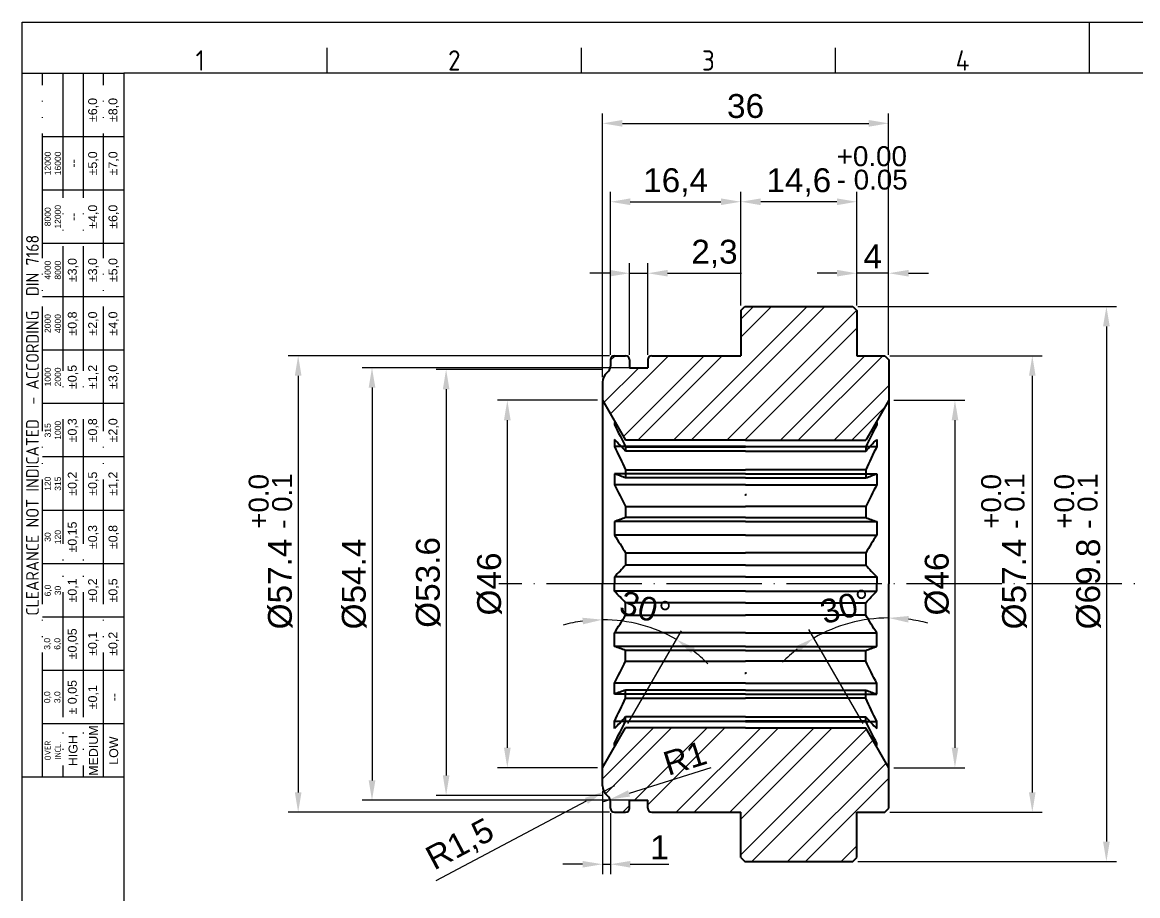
# Model space of a CAD drawing. Header units: millimetres. Extents: x 2521 to 2789, y 1164 to 1354.
# Drawn here: x 2520.6 to 2660.9, y 1244.3 to 1354.2 of the extents above; entities that cross this region are included whole.
import ezdxf
from ezdxf.enums import TextEntityAlignment as Align

# ---------------------------------------------------------------- set-up
doc = ezdxf.new("R2010")
doc.units = ezdxf.units.MM
doc.linetypes.add('ACAD_ISO04W100', pattern=[30, 24, -3, 0, -3])
doc.linetypes.add('ACAD_ISO05W100', pattern=[33, 24, -3, 0, -3, 0, -3])
for name, color, linetype, lineweight in [('AM_0', 7, 'Continuous', 40), ('AM_4', 1, 'ACAD_ISO04W100', 25), ('AM_5', 3, 'Continuous', 25), ('AM_BOR', 2, 'ACAD_ISO05W100', 35)]:
    doc.layers.add(name, color=color, linetype=linetype, lineweight=lineweight)
doc.styles.add('ACISOTS', font='isocp.shx', dxfattribs={"height": 1})
doc.styles.get("Standard").update_dxf_attribs({"font": 'arial.ttf'})
doc.dimstyles.new('ISO-25', dxfattribs={"dimtxt": 3, "dimasz": 2.5, "dimexe": 1.25, "dimexo": 0.625, "dimtad": 1, "dimtxsty": 'Standard', "dimcen": 2.5, "dimadec": 0, "dimazin": 0, "dimtfac": 1, "dimtmove": 0, "dimatfit": 3, "dimfxl": 1, "dimarcsym": 0})

# ---------------------------------------------------------------- blocks, each defined once
blk = doc.blocks.new('A3 ZTL')
for p, q in [((19.57, 280.82), (19.57, 9.78)), ((401.17, 280.82), (19.57, 280.82))]:
    blk.add_line(p, q)
at = {"layer": 'AM_BOR', "color": 135, "linetype": 'Continuous', "lineweight": 25}
for p, q in [((0, 0), (0, 290.61)), ((0, 290.61), (410.96, 290.61))]:
    blk.add_line(p, q, dxfattribs=at)
at = {"layer": 'AM_BOR', "color": 135, "lineweight": 25}
for p, q in [((205.48, 280.82), (205.48, 290.61)), ((58.71, 280.82), (58.71, 285.71)), ((107.63, 280.82), (107.63, 285.71)), ((156.56, 280.82), (156.56, 285.71)), ((3.91, 145.3), (3.91, 280.82)), ((7.83, 280.82), (7.83, 145.3)), ((11.74, 280.82), (11.74, 145.3)), ((15.66, 145.3), (15.66, 280.82)), ((19.57, 268.59), (3.91, 268.59)), ((19.57, 258.32), (3.91, 258.32)), ((19.57, 248.04), (3.91, 248.04)), ((19.57, 237.77), (3.91, 237.77)), ((19.57, 227.5), (3.91, 227.5)), ((19.57, 217.22), (3.91, 217.22)), ((19.57, 206.95), (3.91, 206.95)), ((19.57, 196.67), (3.91, 196.67)), ((19.57, 186.4), (3.91, 186.4)), ((19.57, 176.13), (3.91, 176.13)), ((19.57, 165.85), (3.91, 165.85)), ((19.57, 155.58), (3.91, 155.58))]:
    blk.add_line(p, q, dxfattribs=at)
blk.add_lwpolyline([(19.57, 145.3), (0, 145.3), (0, 280.82), (19.57, 280.82)], close=True, dxfattribs=at)
at = {"layer": 'AM_BOR', "color": 135, "lineweight": 25, "style": 'ACISOTS'}
for s, p in [('1', (34.25, 283.27)), ('2', (83.17, 283.27)), ('3', (132.09, 283.27)), ('4', (181.02, 283.27))]:
    blk.add_text(s, height=3.91, dxfattribs=at).set_placement(p, align=Align.MIDDLE)
at = {"layer": 'AM_BOR', "color": 135, "lineweight": 25, "attachment_point": 5, "rotation": 90}
for s, insert, char_height, width in [('±6,0', (13.7, 273.73), 1.712, 10.274), ('±8,0', (17.61, 273.73), 1.712, 10.274), ('12000\\P16000', (5.87, 263.45), 1.174, 10.274), ('--', (9.78, 263.45), 1.712, 10.274), ('±5,0', (13.7, 263.45), 1.712, 10.274), ('±7,0', (17.61, 263.45), 1.712, 10.274), ('8000\\P12000', (5.87, 253.18), 1.174, 10.274), ('--', (9.78, 253.18), 1.712, 10.274), ('±4,0', (13.7, 253.18), 1.712, 10.274), ('±6,0', (17.61, 253.18), 1.712, 10.274), ('{\\Fisocp.shx|c0;CLEARANCE NOT INDICATED  - ACCORDING  DIN 7168}', (1.96, 213.06), 2.4462, 135.5186), ('±3,0', (9.78, 242.91), 1.712, 10.274), ('±3,0', (13.7, 242.91), 1.712, 10.274), ('±5,0', (17.61, 242.91), 1.712, 10.274), ('4000\\P8000', (5.87, 242.91), 1.174, 10.274), ('2000\\P4000', (5.87, 232.63), 1.174, 10.274), ('±0,8', (9.78, 232.63), 1.712, 10.274), ('±2,0', (13.7, 232.63), 1.712, 10.274), ('±4,0', (17.61, 232.63), 1.712, 10.274), ('1000\\P2000', (5.87, 222.36), 1.174, 10.274), ('±0,5', (9.78, 222.36), 1.712, 10.274), ('±1,2', (13.7, 222.36), 1.712, 10.274), ('±3,0', (17.61, 222.36), 1.712, 10.274), ('315\\P1000', (5.87, 212.08), 1.174, 10.274), ('±0,3', (9.78, 212.08), 1.712, 10.274), ('±0,8', (13.7, 212.08), 1.712, 10.274), ('±2,0', (17.61, 212.08), 1.712, 10.274), ('±0,2', (9.78, 201.81), 1.712, 10.274), ('±0,5', (13.7, 201.81), 1.712, 10.274), ('±1,2', (17.61, 201.81), 1.712, 10.274), ('120\\P315', (5.87, 201.81), 1.174, 10.274), ('±0,15', (9.78, 191.54), 1.712, 10.274), ('±0,3', (13.7, 191.54), 1.712, 10.274), ('±0,8', (17.61, 191.54), 1.712, 10.274), ('30\\P120', (5.87, 191.54), 1.174, 10.274), ('±0,1', (9.78, 181.26), 1.712, 10.274), ('±0,2', (13.7, 181.26), 1.712, 10.274), ('±0,5', (17.61, 181.26), 1.712, 10.274), ('6,0\\P30', (5.87, 181.26), 1.174, 10.274), ('3,0\\P6,0', (5.87, 170.99), 1.174, 10.274), ('±0,05', (9.78, 170.99), 1.712, 10.274), ('±0,1', (13.7, 170.99), 1.712, 10.274), ('±0,2', (17.61, 170.99), 1.712, 10.274), ('± 0,05', (9.78, 160.71), 1.712, 10.274), ('0,0\\P3,0', (5.87, 160.71), 1.174, 10.274), ('\\pt4.69206;±0,1', (13.7, 160.71), 1.7123, 10.274), ('--', (17.61, 160.71), 1.712, 10.274), ('MEDIUM', (13.7, 150.44), 1.712, 10.274), ('HIGH', (9.78, 150.44), 1.712, 10.274), ('LOW', (17.61, 150.44), 1.712, 10.274), ('{\\Fisocp.shx|c0;OVER\\PINCL.}', (5.87, 150.44), 1.1742, 10.274)]:
    blk.add_mtext(s, dxfattribs=dict(at, insert=insert, char_height=char_height, width=width))
blk = doc.blocks.new('*D24')
at = {"layer": 'AM_5', "color": 0, "lineweight": -2, "transparency": 16777216}
for p, q in [((2630.19, 1306.63), (2639.15, 1306.63)), ((2637.9, 1304.13), (2637.9, 1262.93)), ((2630.19, 1260.43), (2639.15, 1260.43))]:
    blk.add_line(p, q, dxfattribs=at)
at = {"layer": 'AM_5', "color": 0, "transparency": 16777216}
for points in [[(2637.49, 1304.13), (2638.32, 1304.13), (2637.9, 1306.63)], [(2637.49, 1262.93), (2638.32, 1262.93), (2637.9, 1260.43)]]:
    blk.add_solid(points, dxfattribs=at)
at = {"layer": 'Defpoints', "color": 0, "transparency": 16777216}
for p in [(2629.56, 1306.63), (2629.56, 1260.43), (2637.9, 1260.43)]:
    blk.add_point(p, dxfattribs=at)
at = {"layer": 'AM_5', "color": 0, "transparency": 16777216, "insert": (2635.66, 1283.53), "char_height": 3, "attachment_point": 5, "rotation": 90}
blk.add_mtext('%%c46', dxfattribs=at)
blk = doc.blocks.new('*D25')
at = {"layer": 'AM_5', "color": 0, "lineweight": -2, "transparency": 16777216}
for p, q in [((2592.94, 1306.63), (2580.34, 1306.63)), ((2581.59, 1304.13), (2581.59, 1262.93)), ((2592.94, 1260.43), (2580.34, 1260.43))]:
    blk.add_line(p, q, dxfattribs=at)
at = {"layer": 'AM_5', "color": 0, "transparency": 16777216}
for points in [[(2581.17, 1304.13), (2582.01, 1304.13), (2581.59, 1306.63)], [(2581.17, 1262.93), (2582.01, 1262.93), (2581.59, 1260.43)]]:
    blk.add_solid(points, dxfattribs=at)
at = {"layer": 'Defpoints', "color": 0, "transparency": 16777216}
for p in [(2593.56, 1306.63), (2581.59, 1260.43), (2593.56, 1260.43)]:
    blk.add_point(p, dxfattribs=at)
at = {"layer": 'AM_5', "color": 0, "transparency": 16777216, "insert": (2579.35, 1283.53), "char_height": 3, "attachment_point": 5, "rotation": 90}
blk.add_mtext('%%c46', dxfattribs=at)
blk = doc.blocks.new('*D26')
at = {"layer": 'AM_5', "color": 0, "lineweight": -2, "transparency": 16777216}
blk.add_line((2626.37, 1265.97), (2619.53, 1277.82), dxfattribs=at)
for start, end in [(90, 120), (74.774, 82.387), (127.613, 135.226)]:
    blk.add_arc((2629.56, 1260.43), 18.83, start, end, dxfattribs=at)
at = {"layer": 'AM_5', "color": 0, "transparency": 16777216}
for points in [[(2632.03, 1278.68), (2632.09, 1279.51), (2629.56, 1279.26)], [(2617.84, 1275.69), (2618.3, 1275), (2620.15, 1276.74)]]:
    blk.add_solid(points, dxfattribs=at)
at = {"layer": 'Defpoints', "color": 0, "transparency": 16777216}
for p in [(2629.56, 1283.53), (2626.3, 1278.98), (2626.68, 1265.43), (2629.56, 1260.43), (2629.56, 1255.33)]:
    blk.add_point(p, dxfattribs=at)
at = {"layer": 'AM_5', "color": 0, "transparency": 16777216, "insert": (2624.13, 1280.7), "char_height": 3, "attachment_point": 5, "rotation": 15}
blk.add_mtext('30°', dxfattribs=at)
blk = doc.blocks.new('*D27')
at = {"layer": 'AM_5', "color": 0, "lineweight": -2, "transparency": 16777216}
blk.add_line((2596.76, 1265.97), (2603.49, 1277.63), dxfattribs=at)
for start, end in [(97.7039, 105.4079), (60, 90), (44.5921, 52.2961)]:
    blk.add_arc((2593.56, 1260.43), 18.61, start, end, dxfattribs=at)
at = {"layer": 'AM_5', "color": 0, "transparency": 16777216}
for points in [[(2591.04, 1279.29), (2591.1, 1278.46), (2593.56, 1279.04)], [(2604.71, 1274.81), (2605.18, 1275.5), (2602.87, 1276.55)]]:
    blk.add_solid(points, dxfattribs=at)
at = {"layer": 'Defpoints', "color": 0, "transparency": 16777216}
for p in [(2593.56, 1283.53), (2599.93, 1277.92), (2596.45, 1265.43), (2593.56, 1260.43), (2593.56, 1258.15)]:
    blk.add_point(p, dxfattribs=at)
at = {"layer": 'AM_5', "color": 0, "transparency": 16777216, "insert": (2598.94, 1280.49), "char_height": 3, "attachment_point": 5, "rotation": 345}
blk.add_mtext('30°', dxfattribs=at)
blk = doc.blocks.new('*D28')
at = {"layer": 'AM_5', "color": 0, "lineweight": -2, "transparency": 16777216}
for p, q in [((2629.69, 1312.23), (2648.88, 1312.23)), ((2647.63, 1309.73), (2647.63, 1257.33)), ((2629.69, 1254.83), (2648.88, 1254.83))]:
    blk.add_line(p, q, dxfattribs=at)
at = {"layer": 'AM_5', "color": 0, "transparency": 16777216}
for points in [[(2647.21, 1309.73), (2648.04, 1309.73), (2647.63, 1312.23)], [(2647.21, 1257.33), (2648.04, 1257.33), (2647.63, 1254.83)]]:
    blk.add_solid(points, dxfattribs=at)
at = {"layer": 'Defpoints', "color": 0, "transparency": 16777216}
for p in [(2629.06, 1312.23), (2629.06, 1254.83), (2647.63, 1254.83)]:
    blk.add_point(p, dxfattribs=at)
at = {"layer": 'AM_5', "color": 0, "transparency": 16777216, "insert": (2645.39, 1283.53), "char_height": 3, "attachment_point": 5, "rotation": 90}
blk.add_mtext('%%c57.4', dxfattribs=at)
blk = doc.blocks.new('*D29')
at = {"layer": 'AM_5', "color": 0, "lineweight": -2, "transparency": 16777216}
for p, q in [((2625.69, 1318.43), (2658.2, 1318.43)), ((2656.95, 1315.93), (2656.95, 1251.13)), ((2625.69, 1248.63), (2658.2, 1248.63))]:
    blk.add_line(p, q, dxfattribs=at)
at = {"layer": 'AM_5', "color": 0, "transparency": 16777216}
for points in [[(2656.53, 1315.93), (2657.37, 1315.93), (2656.95, 1318.43)], [(2656.53, 1251.13), (2657.37, 1251.13), (2656.95, 1248.63)]]:
    blk.add_solid(points, dxfattribs=at)
at = {"layer": 'Defpoints', "color": 0, "transparency": 16777216}
for p in [(2625.06, 1318.43), (2625.06, 1248.63), (2656.95, 1248.63)]:
    blk.add_point(p, dxfattribs=at)
at = {"layer": 'AM_5', "color": 0, "transparency": 16777216, "insert": (2654.71, 1283.53), "char_height": 3, "attachment_point": 5, "rotation": 90}
blk.add_mtext('%%c69.8', dxfattribs=at)
blk = doc.blocks.new('*D30')
at = {"layer": 'AM_5', "color": 0, "lineweight": -2, "transparency": 16777216}
for p, q in [((2598.64, 1310.73), (2563.32, 1310.73)), ((2564.57, 1308.23), (2564.57, 1258.83)), ((2598.64, 1256.33), (2563.32, 1256.33))]:
    blk.add_line(p, q, dxfattribs=at)
at = {"layer": 'AM_5', "color": 0, "transparency": 16777216}
for points in [[(2564.15, 1308.23), (2564.99, 1308.23), (2564.57, 1310.73)], [(2564.15, 1258.83), (2564.99, 1258.83), (2564.57, 1256.33)]]:
    blk.add_solid(points, dxfattribs=at)
at = {"layer": 'Defpoints', "color": 0, "transparency": 16777216}
for p in [(2599.26, 1310.73), (2564.57, 1256.33), (2599.26, 1256.33)]:
    blk.add_point(p, dxfattribs=at)
at = {"layer": 'AM_5', "color": 0, "transparency": 16777216, "insert": (2562.33, 1283.53), "char_height": 3, "attachment_point": 5, "rotation": 90}
blk.add_mtext('%%C54.4', dxfattribs=at)
blk = doc.blocks.new('*D31')
at = {"layer": 'AM_5', "color": 0, "lineweight": -2, "transparency": 16777216}
for p, q in [((2594.44, 1312.23), (2554.03, 1312.23)), ((2555.28, 1309.73), (2555.28, 1257.33)), ((2594.44, 1254.83), (2554.03, 1254.83))]:
    blk.add_line(p, q, dxfattribs=at)
at = {"layer": 'AM_5', "color": 0, "transparency": 16777216}
for points in [[(2554.86, 1309.73), (2555.7, 1309.73), (2555.28, 1312.23)], [(2554.86, 1257.33), (2555.7, 1257.33), (2555.28, 1254.83)]]:
    blk.add_solid(points, dxfattribs=at)
at = {"layer": 'Defpoints', "color": 0, "transparency": 16777216}
for p in [(2595.06, 1312.23), (2555.28, 1254.83), (2595.06, 1254.83)]:
    blk.add_point(p, dxfattribs=at)
at = {"layer": 'AM_5', "color": 0, "transparency": 16777216, "insert": (2553.04, 1283.53), "char_height": 3, "attachment_point": 5, "rotation": 90}
blk.add_mtext('%%c57.4', dxfattribs=at)
blk = doc.blocks.new('*D32')
at = {"layer": 'AM_5', "color": 0, "lineweight": -2, "transparency": 16777216}
for p, q in [((2593.54, 1310.52), (2572.64, 1310.52)), ((2573.89, 1308.02), (2573.89, 1259.45)), ((2593.54, 1256.95), (2572.64, 1256.95))]:
    blk.add_line(p, q, dxfattribs=at)
at = {"layer": 'AM_5', "color": 0, "transparency": 16777216}
for points in [[(2573.48, 1308.02), (2574.31, 1308.02), (2573.89, 1310.52)], [(2573.48, 1259.45), (2574.31, 1259.45), (2573.89, 1256.95)]]:
    blk.add_solid(points, dxfattribs=at)
at = {"layer": 'Defpoints', "color": 0, "transparency": 16777216}
for p in [(2594.16, 1310.52), (2573.89, 1256.95), (2594.16, 1256.95)]:
    blk.add_point(p, dxfattribs=at)
at = {"layer": 'AM_5', "color": 0, "transparency": 16777216, "insert": (2571.65, 1283.73), "char_height": 3, "attachment_point": 5, "rotation": 90}
blk.add_mtext('%%c53.6', dxfattribs=at)
blk = doc.blocks.new('*D33')
at = {"layer": 'AM_5', "color": 0, "lineweight": -2, "transparency": 16777216}
for p, q in [((2625.56, 1318.56), (2625.56, 1323.86)), ((2629.56, 1312.36), (2629.56, 1323.86)), ((2623.06, 1322.61), (2620.56, 1322.61)), ((2629.56, 1322.61), (2625.56, 1322.61)), ((2632.06, 1322.61), (2634.56, 1322.61))]:
    blk.add_line(p, q, dxfattribs=at)
at = {"layer": 'AM_5', "color": 0, "transparency": 16777216}
for points in [[(2623.06, 1323.03), (2623.06, 1322.2), (2625.56, 1322.61)], [(2632.06, 1323.03), (2632.06, 1322.2), (2629.56, 1322.61)]]:
    blk.add_solid(points, dxfattribs=at)
at = {"layer": 'Defpoints', "color": 0, "transparency": 16777216}
for p in [(2625.56, 1322.61), (2625.56, 1317.93), (2629.56, 1311.73)]:
    blk.add_point(p, dxfattribs=at)
at = {"layer": 'AM_5', "color": 0, "transparency": 16777216, "insert": (2627.56, 1324.74), "char_height": 3, "attachment_point": 5}
blk.add_mtext('4', dxfattribs=at)
blk = doc.blocks.new('*D34')
at = {"layer": 'AM_5', "color": 0, "lineweight": -2, "transparency": 16777216}
for p, q in [((2596.96, 1312.36), (2596.96, 1323.86)), ((2599.26, 1312.36), (2599.26, 1323.86)), ((2594.46, 1322.61), (2591.96, 1322.61)), ((2596.96, 1322.61), (2599.26, 1322.61)), ((2601.76, 1322.61), (2611.03, 1322.61))]:
    blk.add_line(p, q, dxfattribs=at)
at = {"layer": 'AM_5', "color": 0, "transparency": 16777216}
for points in [[(2594.46, 1323.03), (2594.46, 1322.2), (2596.96, 1322.61)], [(2601.76, 1323.03), (2601.76, 1322.2), (2599.26, 1322.61)]]:
    blk.add_solid(points, dxfattribs=at)
at = {"layer": 'Defpoints', "color": 0, "transparency": 16777216}
for p in [(2599.26, 1322.61), (2596.96, 1311.73), (2599.26, 1311.73)]:
    blk.add_point(p, dxfattribs=at)
at = {"layer": 'AM_5', "color": 0, "transparency": 16777216, "insert": (2607.65, 1325.04), "char_height": 3, "attachment_point": 5}
blk.add_mtext('2,3', dxfattribs=at)
blk = doc.blocks.new('*D35')
at = {"layer": 'AM_5', "color": 0, "lineweight": -2, "transparency": 16777216}
for p, q in [((2610.96, 1318.56), (2610.96, 1332.85)), ((2623.06, 1331.6), (2613.46, 1331.6)), ((2625.56, 1318.56), (2625.56, 1332.85))]:
    blk.add_line(p, q, dxfattribs=at)
at = {"layer": 'AM_5', "color": 0, "transparency": 16777216}
for points in [[(2613.46, 1332.02), (2613.46, 1331.18), (2610.96, 1331.6)], [(2623.06, 1332.02), (2623.06, 1331.18), (2625.56, 1331.6)]]:
    blk.add_solid(points, dxfattribs=at)
at = {"layer": 'Defpoints', "color": 0, "transparency": 16777216}
for p in [(2610.96, 1331.6), (2610.96, 1317.93), (2625.56, 1317.93)]:
    blk.add_point(p, dxfattribs=at)
at = {"layer": 'AM_5', "color": 0, "transparency": 16777216, "insert": (2618.26, 1334.03), "char_height": 3, "attachment_point": 5}
blk.add_mtext('14,6', dxfattribs=at)
blk = doc.blocks.new('*D36')
at = {"layer": 'AM_5', "color": 0, "lineweight": -2, "transparency": 16777216}
for p, q in [((2594.56, 1312.36), (2594.56, 1332.85)), ((2597.06, 1331.6), (2608.46, 1331.6)), ((2610.96, 1318.56), (2610.96, 1332.85))]:
    blk.add_line(p, q, dxfattribs=at)
at = {"layer": 'AM_5', "color": 0, "transparency": 16777216}
for points in [[(2597.06, 1332.02), (2597.06, 1331.18), (2594.56, 1331.6)], [(2608.46, 1332.02), (2608.46, 1331.18), (2610.96, 1331.6)]]:
    blk.add_solid(points, dxfattribs=at)
at = {"layer": 'Defpoints', "color": 0, "transparency": 16777216}
for p in [(2610.96, 1331.6), (2610.96, 1317.93), (2594.56, 1311.73)]:
    blk.add_point(p, dxfattribs=at)
at = {"layer": 'AM_5', "color": 0, "transparency": 16777216, "insert": (2602.76, 1334.03), "char_height": 3, "attachment_point": 5}
blk.add_mtext('16,4', dxfattribs=at)
blk = doc.blocks.new('*D37')
at = {"layer": 'AM_5', "color": 0, "lineweight": -2, "transparency": 16777216}
for p, q in [((2593.56, 1309.54), (2593.56, 1342.71)), ((2596.06, 1341.46), (2627.06, 1341.46)), ((2629.56, 1312.98), (2629.56, 1342.71))]:
    blk.add_line(p, q, dxfattribs=at)
at = {"layer": 'AM_5', "color": 0, "transparency": 16777216}
for points in [[(2596.06, 1341.88), (2596.06, 1341.04), (2593.56, 1341.46)], [(2627.06, 1341.88), (2627.06, 1341.04), (2629.56, 1341.46)]]:
    blk.add_solid(points, dxfattribs=at)
at = {"layer": 'Defpoints', "color": 0, "transparency": 16777216}
for p in [(2629.56, 1341.46), (2629.56, 1312.36), (2593.56, 1308.92)]:
    blk.add_point(p, dxfattribs=at)
at = {"layer": 'AM_5', "color": 0, "transparency": 16777216, "insert": (2611.56, 1343.62), "char_height": 3, "attachment_point": 5}
blk.add_mtext('36', dxfattribs=at)
blk = doc.blocks.new('*D38')
at = {"layer": 'AM_5', "color": 0, "lineweight": -2, "transparency": 16777216}
for p, q in [((2593.56, 1257.52), (2593.56, 1247.04)), ((2594.56, 1254.71), (2594.56, 1247.04)), ((2591.06, 1248.29), (2588.56, 1248.29)), ((2593.56, 1248.29), (2594.56, 1248.29)), ((2597.06, 1248.29), (2601.92, 1248.29))]:
    blk.add_line(p, q, dxfattribs=at)
at = {"layer": 'AM_5', "color": 0, "transparency": 16777216}
for points in [[(2591.06, 1248.7), (2591.06, 1247.87), (2593.56, 1248.29)], [(2597.06, 1248.7), (2597.06, 1247.87), (2594.56, 1248.29)]]:
    blk.add_solid(points, dxfattribs=at)
at = {"layer": 'Defpoints', "color": 0, "transparency": 16777216}
for p in [(2593.56, 1258.15), (2594.56, 1255.33), (2594.56, 1248.29)]:
    blk.add_point(p, dxfattribs=at)
at = {"layer": 'AM_5', "color": 0, "transparency": 16777216, "insert": (2600.74, 1250.42), "char_height": 3, "attachment_point": 5}
blk.add_mtext('1', dxfattribs=at)
blk = doc.blocks.new('*D39')
at = {"layer": 'AM_5', "color": 0, "lineweight": -2, "transparency": 16777216}
for p, q in [((2595.06, 1258.15), (2593.74, 1257.44)), ((2572.62, 1246.23), (2591.53, 1256.27))]:
    blk.add_line(p, q, dxfattribs=at)
at = {"layer": 'AM_5', "color": 0, "transparency": 16777216}
blk.add_solid([(2591.34, 1256.64), (2591.73, 1255.9), (2593.74, 1257.44)], dxfattribs=at)
at = {"layer": 'Defpoints', "color": 0, "transparency": 16777216}
for p in [(2593.74, 1257.44), (2595.06, 1258.15)]:
    blk.add_point(p, dxfattribs=at)
at = {"layer": 'AM_5', "color": 0, "transparency": 16777216, "insert": (2575.72, 1250.63), "char_height": 3, "attachment_point": 5, "rotation": 27.9535}
blk.add_mtext('R1,5', dxfattribs=at)
blk = doc.blocks.new('*D40')
at = {"layer": 'AM_5', "color": 0, "lineweight": -2, "transparency": 16777216}
for p, q in [((2607.19, 1260.42), (2596.9, 1257.19)), ((2593.56, 1256.15), (2594.52, 1256.45))]:
    blk.add_line(p, q, dxfattribs=at)
at = {"layer": 'AM_5', "color": 0, "transparency": 16777216}
blk.add_solid([(2596.78, 1257.59), (2597.03, 1256.8), (2594.52, 1256.45)], dxfattribs=at)
at = {"layer": 'Defpoints', "color": 0, "transparency": 16777216}
for p in [(2593.56, 1256.15), (2594.52, 1256.45)]:
    blk.add_point(p, dxfattribs=at)
at = {"layer": 'AM_5', "color": 0, "transparency": 16777216, "insert": (2603.93, 1261.63), "char_height": 3, "attachment_point": 5, "rotation": 17.3985}
blk.add_mtext('R1', dxfattribs=at)

msp = doc.modelspace()

# ---------------------------------------------------------------- hatches: boundary and pattern name
at = {"layer": 'AM_5'}
h = msp.add_hatch(dxfattribs=at)
h.set_pattern_fill('ANSI32', color=1, scale=0.5)
h.set_pattern_definition([(45, (0, -7.707), (-3.367596, 3.367596), []), (45, (2.245, -7.707), (-3.367596, 3.367596), [])])
h.paths.add_polyline_path([(2626.668, 1301.616), (2629.565, 1306.633), (2629.565, 1311.733), (2629.065, 1312.233), (2625.565, 1312.233), (2625.565, 1317.933), (2625.065, 1318.433), (2611.465, 1318.433), (2610.965, 1317.933), (2610.965, 1312.233), (2599.765, 1312.233, 0.4142136), (2599.265, 1311.733), (2599.265, 1310.733), (2596.965, 1310.733), (2596.965, 1311.733, 0.4142136), (2596.465, 1312.233), (2595.065, 1312.233, 0.4142136), (2594.565, 1311.733), (2594.565, 1310.919, -0.236068), (2594.165, 1310.119, 0.236068), (2593.565, 1308.919), (2593.565, 1306.633), (2596.461, 1301.616), (2611.565, 1301.616)])
h.paths.add_polyline_path([(2625.565, 1254.833), (2629.065, 1254.833), (2629.565, 1255.333), (2629.565, 1260.433), (2626.668, 1265.45), (2611.565, 1265.45), (2596.461, 1265.45), (2593.565, 1260.433), (2593.565, 1258.147, 0.236068), (2594.165, 1256.947, -0.236068), (2594.565, 1256.147), (2594.565, 1255.333, 0.4142136), (2595.065, 1254.833), (2596.465, 1254.833, 0.4142136), (2596.965, 1255.333), (2596.965, 1256.333), (2599.265, 1256.333), (2599.265, 1255.333, 0.4142136), (2599.765, 1254.833), (2610.965, 1254.833), (2610.965, 1249.133), (2611.465, 1248.633), (2625.065, 1248.633), (2625.565, 1249.133)])

# ---------------------------------------------------------------- linework, layer by layer
at = {"layer": 'AM_0'}
for p, q in [((2610.965, 1317.933), (2611.465, 1318.433)), ((2610.965, 1317.933), (2610.965, 1312.233)), ((2611.465, 1318.433), (2625.065, 1318.433)), ((2625.065, 1318.433), (2625.565, 1317.933)), ((2625.565, 1317.933), (2625.565, 1312.233)), ((2595.065, 1312.233), (2596.465, 1312.233)), ((2599.765, 1312.233), (2610.965, 1312.233)), ((2625.565, 1312.233), (2629.065, 1312.233)), ((2629.065, 1312.233), (2629.565, 1311.733)), ((2594.565, 1311.733), (2594.565, 1310.919)), ((2596.965, 1311.733), (2596.965, 1310.733)), ((2596.965, 1310.733), (2599.265, 1310.733)), ((2599.265, 1311.733), (2599.265, 1310.733)), ((2629.565, 1311.733), (2629.565, 1283.533)), ((2593.565, 1308.919), (2593.565, 1283.533)), ((2593.565, 1306.633), (2596.451, 1301.633)), ((2629.565, 1306.633), (2626.678, 1301.633)), ((2595.066, 1303.858), (2595.066, 1303.546)), ((2595.167, 1303.858), (2595.066, 1303.858)), ((2627.963, 1303.858), (2628.064, 1303.858)), ((2628.064, 1303.858), (2628.064, 1303.546)), ((2595.066, 1301.719), (2595.066, 1300.819)), ((2611.565, 1300.819), (2595.066, 1300.819)), ((2596.451, 1301.633), (2596.451, 1301.616)), ((2611.565, 1301.616), (2596.451, 1301.616)), ((2596.451, 1300.795), (2596.451, 1300.255)), ((2596.451, 1300.795), (2611.565, 1300.795)), ((2611.565, 1301.616), (2626.678, 1301.616)), ((2611.565, 1300.819), (2628.064, 1300.819)), ((2626.678, 1300.795), (2611.565, 1300.795)), ((2626.678, 1301.633), (2626.678, 1301.616)), ((2626.678, 1300.795), (2626.678, 1300.255)), ((2628.064, 1301.719), (2628.064, 1300.819)), ((2611.565, 1300.255), (2596.451, 1300.255)), ((2611.565, 1300.255), (2626.678, 1300.255)), ((2596.451, 1297.892), (2596.451, 1296.878)), ((2596.451, 1297.892), (2611.565, 1297.892)), ((2626.678, 1297.892), (2611.565, 1297.892)), ((2626.678, 1297.892), (2626.678, 1296.878)), ((2595.066, 1297.387), (2595.066, 1296.008)), ((2611.565, 1297.387), (2595.066, 1297.387)), ((2611.565, 1296.878), (2596.451, 1296.878)), ((2611.565, 1297.387), (2628.064, 1297.387)), ((2611.565, 1296.878), (2626.678, 1296.878)), ((2628.064, 1297.387), (2628.064, 1296.008)), ((2611.565, 1296.008), (2595.066, 1296.008)), ((2611.565, 1296.008), (2628.064, 1296.008)), ((2611.465, 1294.754), (2611.565, 1294.754)), ((2611.665, 1294.754), (2611.565, 1294.754)), ((2596.451, 1293.257), (2596.451, 1291.891)), ((2596.451, 1293.257), (2611.565, 1293.257)), ((2626.678, 1293.257), (2611.565, 1293.257)), ((2626.678, 1293.257), (2626.678, 1291.891)), ((2595.066, 1291.383), (2595.066, 1289.692)), ((2611.565, 1291.383), (2595.066, 1291.383)), ((2611.565, 1291.891), (2596.451, 1291.891)), ((2611.565, 1291.891), (2626.678, 1291.891)), ((2611.565, 1291.383), (2628.064, 1291.383)), ((2628.064, 1291.383), (2628.064, 1289.692)), ((2611.565, 1289.692), (2595.066, 1289.692)), ((2611.565, 1289.692), (2628.064, 1289.692)), ((2596.451, 1287.449), (2596.451, 1285.896)), ((2596.451, 1287.449), (2611.565, 1287.449)), ((2626.678, 1287.449), (2611.565, 1287.449)), ((2626.678, 1287.449), (2626.678, 1285.896)), ((2611.565, 1285.896), (2596.451, 1285.896)), ((2611.565, 1285.896), (2626.678, 1285.896)), ((2595.066, 1284.433), (2595.066, 1283.533)), ((2611.565, 1284.433), (2595.066, 1284.433)), ((2611.565, 1284.433), (2628.064, 1284.433)), ((2628.064, 1284.433), (2628.064, 1283.533)), ((2593.565, 1258.147), (2593.565, 1283.533)), ((2595.066, 1282.633), (2595.066, 1283.533)), ((2611.565, 1282.633), (2595.066, 1282.633)), ((2611.565, 1282.633), (2628.064, 1282.633)), ((2628.064, 1282.633), (2628.064, 1283.533)), ((2629.565, 1255.333), (2629.565, 1283.533)), ((2596.451, 1279.616), (2596.451, 1281.169)), ((2611.565, 1281.169), (2596.451, 1281.169)), ((2611.565, 1281.169), (2626.678, 1281.169)), ((2626.678, 1279.616), (2626.678, 1281.169)), ((2596.451, 1279.616), (2611.565, 1279.616)), ((2626.678, 1279.616), (2611.565, 1279.616)), ((2595.066, 1275.682), (2595.066, 1277.374)), ((2611.565, 1277.374), (2595.066, 1277.374)), ((2611.565, 1277.374), (2628.064, 1277.374)), ((2628.064, 1275.682), (2628.064, 1277.374)), ((2611.565, 1275.682), (2595.066, 1275.682)), ((2611.565, 1275.682), (2628.064, 1275.682)), ((2596.451, 1273.809), (2596.451, 1275.174)), ((2611.565, 1275.174), (2596.451, 1275.174)), ((2611.565, 1275.174), (2626.678, 1275.174)), ((2626.678, 1273.809), (2626.678, 1275.174)), ((2596.451, 1273.809), (2611.565, 1273.809)), ((2626.678, 1273.809), (2611.565, 1273.809)), ((2611.465, 1272.311), (2611.565, 1272.311)), ((2611.665, 1272.311), (2611.565, 1272.311)), ((2595.066, 1269.679), (2595.066, 1271.058)), ((2611.565, 1271.058), (2595.066, 1271.058)), ((2596.451, 1269.174), (2596.451, 1270.187)), ((2611.565, 1270.187), (2596.451, 1270.187)), ((2611.565, 1271.058), (2628.064, 1271.058)), ((2611.565, 1270.187), (2626.678, 1270.187)), ((2626.678, 1269.174), (2626.678, 1270.187)), ((2628.064, 1269.679), (2628.064, 1271.058)), ((2611.565, 1269.679), (2595.066, 1269.679)), ((2596.451, 1269.174), (2611.565, 1269.174)), ((2611.565, 1269.679), (2628.064, 1269.679)), ((2626.678, 1269.174), (2611.565, 1269.174)), ((2595.066, 1265.346), (2595.066, 1266.246)), ((2611.565, 1266.246), (2595.066, 1266.246)), ((2596.451, 1266.271), (2596.451, 1266.81)), ((2611.565, 1266.81), (2596.451, 1266.81)), ((2596.451, 1266.271), (2611.565, 1266.271)), ((2611.565, 1266.81), (2626.678, 1266.81)), ((2626.678, 1266.271), (2611.565, 1266.271)), ((2611.565, 1266.246), (2628.064, 1266.246)), ((2626.678, 1266.271), (2626.678, 1266.81)), ((2628.064, 1265.346), (2628.064, 1266.246)), ((2593.565, 1260.433), (2596.451, 1265.433)), ((2596.451, 1265.433), (2596.451, 1265.45)), ((2611.565, 1265.45), (2596.451, 1265.45)), ((2611.565, 1265.45), (2626.678, 1265.45)), ((2626.678, 1265.433), (2626.678, 1265.45)), ((2629.565, 1260.433), (2626.678, 1265.433)), ((2595.066, 1263.207), (2595.066, 1263.52)), ((2595.167, 1263.207), (2595.066, 1263.207)), ((2627.963, 1263.207), (2628.064, 1263.207)), ((2628.064, 1263.207), (2628.064, 1263.52)), ((2594.565, 1255.333), (2594.565, 1256.147)), ((2596.965, 1256.333), (2599.265, 1256.333)), ((2596.965, 1255.333), (2596.965, 1256.333)), ((2599.265, 1255.333), (2599.265, 1256.333)), ((2595.065, 1254.833), (2596.465, 1254.833)), ((2599.765, 1254.833), (2610.965, 1254.833)), ((2610.965, 1249.133), (2610.965, 1254.833)), ((2625.565, 1254.833), (2629.065, 1254.833)), ((2625.565, 1249.133), (2625.565, 1254.833)), ((2629.065, 1254.833), (2629.565, 1255.333)), ((2610.965, 1249.133), (2611.465, 1248.633)), ((2625.065, 1248.633), (2625.565, 1249.133)), ((2611.465, 1248.633), (2625.065, 1248.633))]:
    msp.add_line(p, q, dxfattribs=at)
for centre, radius, start, end in [((2595.065, 1311.733), 0.5, 90, 180), ((2596.465, 1311.733), 0.5, 0, 90), ((2599.765, 1311.733), 0.5, 90, 180), ((2593.565, 1310.919), 1, 306.8699, 0), ((2595.065, 1308.919), 1.5, 126.8699, 180), ((2595.065, 1258.147), 1.5, 180, 233.1301), ((2593.565, 1256.147), 1, 0, 53.1301), ((2595.065, 1255.333), 0.5, 180, 270), ((2596.465, 1255.333), 0.5, 270, 0), ((2599.765, 1255.333), 0.5, 180, 270)]:
    msp.add_arc(centre, radius, start, end, dxfattribs=at)
for points in [[(2595.066, 1303.546), (2595.538, 1302.633), (2596.002, 1301.717), (2596.451, 1300.795)], [(2628.064, 1303.546), (2627.591, 1302.633), (2627.127, 1301.717), (2626.678, 1300.795)], [(2596.451, 1300.255), (2596.002, 1300.746), (2595.538, 1301.234), (2595.066, 1301.719)], [(2595.066, 1300.819), (2595.538, 1299.848), (2596.002, 1298.873), (2596.451, 1297.892)], [(2626.678, 1300.255), (2627.127, 1300.746), (2627.591, 1301.234), (2628.064, 1301.719)], [(2628.064, 1300.819), (2627.591, 1299.848), (2627.127, 1298.873), (2626.678, 1297.892)], [(2596.451, 1296.878), (2596.002, 1297.049), (2595.538, 1297.218), (2595.066, 1297.387)], [(2626.678, 1296.878), (2627.127, 1297.049), (2627.591, 1297.218), (2628.064, 1297.387)], [(2595.066, 1296.008), (2595.538, 1295.096), (2596.002, 1294.179), (2596.451, 1293.257)], [(2628.064, 1296.008), (2627.591, 1295.096), (2627.127, 1294.179), (2626.678, 1293.257)], [(2596.451, 1291.891), (2596.002, 1291.721), (2595.538, 1291.552), (2595.066, 1291.383)], [(2626.678, 1291.891), (2627.127, 1291.721), (2627.591, 1291.552), (2628.064, 1291.383)], [(2595.066, 1289.692), (2595.538, 1288.948), (2596.002, 1288.201), (2596.451, 1287.449)], [(2628.064, 1289.692), (2627.591, 1288.948), (2627.127, 1288.201), (2626.678, 1287.449)], [(2596.451, 1285.896), (2596.002, 1285.406), (2595.538, 1284.918), (2595.066, 1284.433)], [(2626.678, 1285.896), (2627.127, 1285.406), (2627.591, 1284.918), (2628.064, 1284.433)], [(2596.451, 1281.169), (2596.002, 1281.66), (2595.538, 1282.147), (2595.066, 1282.633)], [(2626.678, 1281.169), (2627.127, 1281.66), (2627.591, 1282.147), (2628.064, 1282.633)], [(2595.066, 1277.374), (2595.538, 1278.117), (2596.002, 1278.864), (2596.451, 1279.616)], [(2628.064, 1277.374), (2627.591, 1278.117), (2627.127, 1278.864), (2626.678, 1279.616)], [(2596.451, 1275.174), (2596.002, 1275.344), (2595.538, 1275.514), (2595.066, 1275.682)], [(2626.678, 1275.174), (2627.127, 1275.344), (2627.591, 1275.514), (2628.064, 1275.682)], [(2595.066, 1271.058), (2595.538, 1271.97), (2596.002, 1272.886), (2596.451, 1273.809)], [(2628.064, 1271.058), (2627.591, 1271.97), (2627.127, 1272.886), (2626.678, 1273.809)], [(2596.451, 1270.187), (2596.002, 1270.017), (2595.538, 1269.847), (2595.066, 1269.679)], [(2626.678, 1270.187), (2627.127, 1270.017), (2627.591, 1269.847), (2628.064, 1269.679)], [(2595.066, 1266.246), (2595.538, 1267.217), (2596.002, 1268.192), (2596.451, 1269.174)], [(2628.064, 1266.246), (2627.591, 1267.217), (2627.127, 1268.192), (2626.678, 1269.174)], [(2596.451, 1266.81), (2596.002, 1266.319), (2595.538, 1265.832), (2595.066, 1265.346)], [(2595.066, 1263.52), (2595.538, 1264.432), (2596.002, 1265.348), (2596.451, 1266.271)], [(2626.678, 1266.81), (2627.127, 1266.319), (2627.591, 1265.832), (2628.064, 1265.346)], [(2628.064, 1263.52), (2627.591, 1264.432), (2627.127, 1265.348), (2626.678, 1266.271)]]:
    msp.add_open_spline(points, degree=3, dxfattribs=at)
at = {"layer": 'AM_4', "ltscale": 0.5}
msp.add_line((2764.61, 1283.533), (2580.511, 1283.533), dxfattribs=at)

# ---------------------------------------------------------------- block references
at = {"linetype": 'ByBlock', "lineweight": 0, "xscale": 0.6534000000000001, "yscale": 0.6534000000000001, "zscale": 0.6534000000000001}
msp.add_blockref('A3 ZTL', (2520.579, 1164.283), dxfattribs=at)

# ---------------------------------------------------------------- texts
at = {"layer": 'AM_5', "char_height": 2.5, "attachment_point": 1}
for s, width, insert in [('+0.00', 7.14828, (2623.025, 1338.578)), ('- 0.05', 11.66051, (2623.025, 1335.632))]:
    msp.add_mtext_dynamic_manual_height_columns(s, width=width, gutter_width=12.5, heights=[0], dxfattribs=dict(at, insert=insert))
at = {"layer": 'AM_5', "char_height": 2.5, "attachment_point": 1, "rotation": 90}
for s, insert in [('+0.0', (2549.059, 1290.47)), ('- 0.1', (2552.005, 1290.47)), ('+0.0', (2641.199, 1290.47)), ('- 0.1', (2644.145, 1290.47)), ('+0.0', (2650.385, 1290.47)), ('- 0.1', (2653.332, 1290.47))]:
    msp.add_mtext_dynamic_manual_height_columns(s, width=7.14828, gutter_width=12.5, heights=[0], dxfattribs=dict(at, insert=insert))

# ---------------------------------------------------------------- dimensions: what is measured, and where the dimension line sits
at = {"layer": 'AM_5'}
for base, p1, p2, picture, middle in [((2629.565, 1341.46), (2593.565, 1308.919), (2629.565, 1312.358), '*D37', (2611.565, 1343.617)), ((2610.965, 1331.599), (2594.565, 1311.733), (2610.965, 1317.933), '*D36', (2602.765, 1334.027)), ((2610.965, 1331.599), (2625.565, 1317.933), (2610.965, 1317.933), '*D35', (2618.265, 1334.027)), ((2599.265, 1322.614), (2596.965, 1311.733), (2599.265, 1311.733), '*D34', (2607.646, 1325.042)), ((2625.565, 1322.614), (2629.565, 1311.733), (2625.565, 1317.933), '*D33', (2627.565, 1324.739)), ((2594.565, 1248.286), (2593.565, 1258.147), (2594.565, 1255.333), '*D38', (2600.742, 1250.418))]:
    dim = msp.add_linear_dim(base=base, p1=p1, p2=p2, dimstyle='ISO-25', dxfattribs=at)
    dim.commit()
    dim.dimension.update_dxf_attribs({"geometry": picture, "text_midpoint": middle})
for base, p1, p2, text, picture, middle in [((2656.951, 1248.633), (2625.065, 1318.433), (2625.065, 1248.633), '%%c69.8', '*D29', (2654.711, 1283.533)), ((2555.28, 1254.833), (2595.065, 1312.233), (2595.065, 1254.833), '%%c57.4', '*D31', (2553.039, 1283.533)), ((2647.626, 1254.833), (2629.065, 1312.233), (2629.065, 1254.833), '%%c57.4', '*D28', (2645.386, 1283.533)), ((2573.892, 1256.947), (2594.165, 1310.523), (2594.165, 1256.947), '%%c53.6', '*D32', (2571.651, 1283.735)), ((2581.589, 1260.433), (2593.565, 1306.633), (2593.565, 1260.433), '%%c46', '*D25', (2579.349, 1283.533)), ((2637.905, 1260.433), (2629.565, 1306.633), (2629.565, 1260.433), '%%c46', '*D24', (2635.664, 1283.533))]:
    dim = msp.add_linear_dim(base=base, p1=p1, p2=p2, angle=90, text=text, dimstyle='ISO-25', dxfattribs=at)
    dim.commit()
    dim.dimension.update_dxf_attribs({"geometry": picture, "text_midpoint": middle})
dim = msp.add_linear_dim(base=(2564.569, 1256.333), p1=(2599.265, 1310.733), p2=(2599.265, 1256.333), angle=90, text='%%C54.4', dimstyle='ISO-25', dxfattribs=at)
dim.commit()
dim.dimension.update_dxf_attribs({"geometry": '*D30', "text_midpoint": (2564.569, 1283.533), "dimtype": 160})
for base, line1, line2, picture, middle in [((2599.929, 1277.918), ((2593.565, 1258.147), (2593.565, 1283.533)), ((2593.565, 1260.433), (2596.451, 1265.433)), '*D27', (2598.939, 1280.49)), ((2626.295, 1278.976), ((2629.565, 1255.333), (2629.565, 1283.533)), ((2629.565, 1260.433), (2626.678, 1265.433)), '*D26', (2624.133, 1280.704))]:
    dim = msp.add_angular_dim_2l(base=base, line1=line1, line2=line2, dimstyle='ISO-25', dxfattribs=at)
    dim.commit()
    dim.dimension.update_dxf_attribs({"geometry": picture, "text_midpoint": middle})
for center, mpoint, picture, middle in [((2593.565, 1256.147), (2594.519, 1256.446), '*D40', (2604.563, 1259.593)), ((2595.065, 1258.147), (2593.74, 1257.444), '*D39', (2576.859, 1248.486))]:
    dim = msp.add_radius_dim(center=center, mpoint=mpoint, dimstyle='ISO-25', dxfattribs=at)
    dim.commit()
    dim.dimension.update_dxf_attribs({"geometry": picture, "text_midpoint": middle, "dimtype": 164})

doc.saveas('drawing.dxf')
